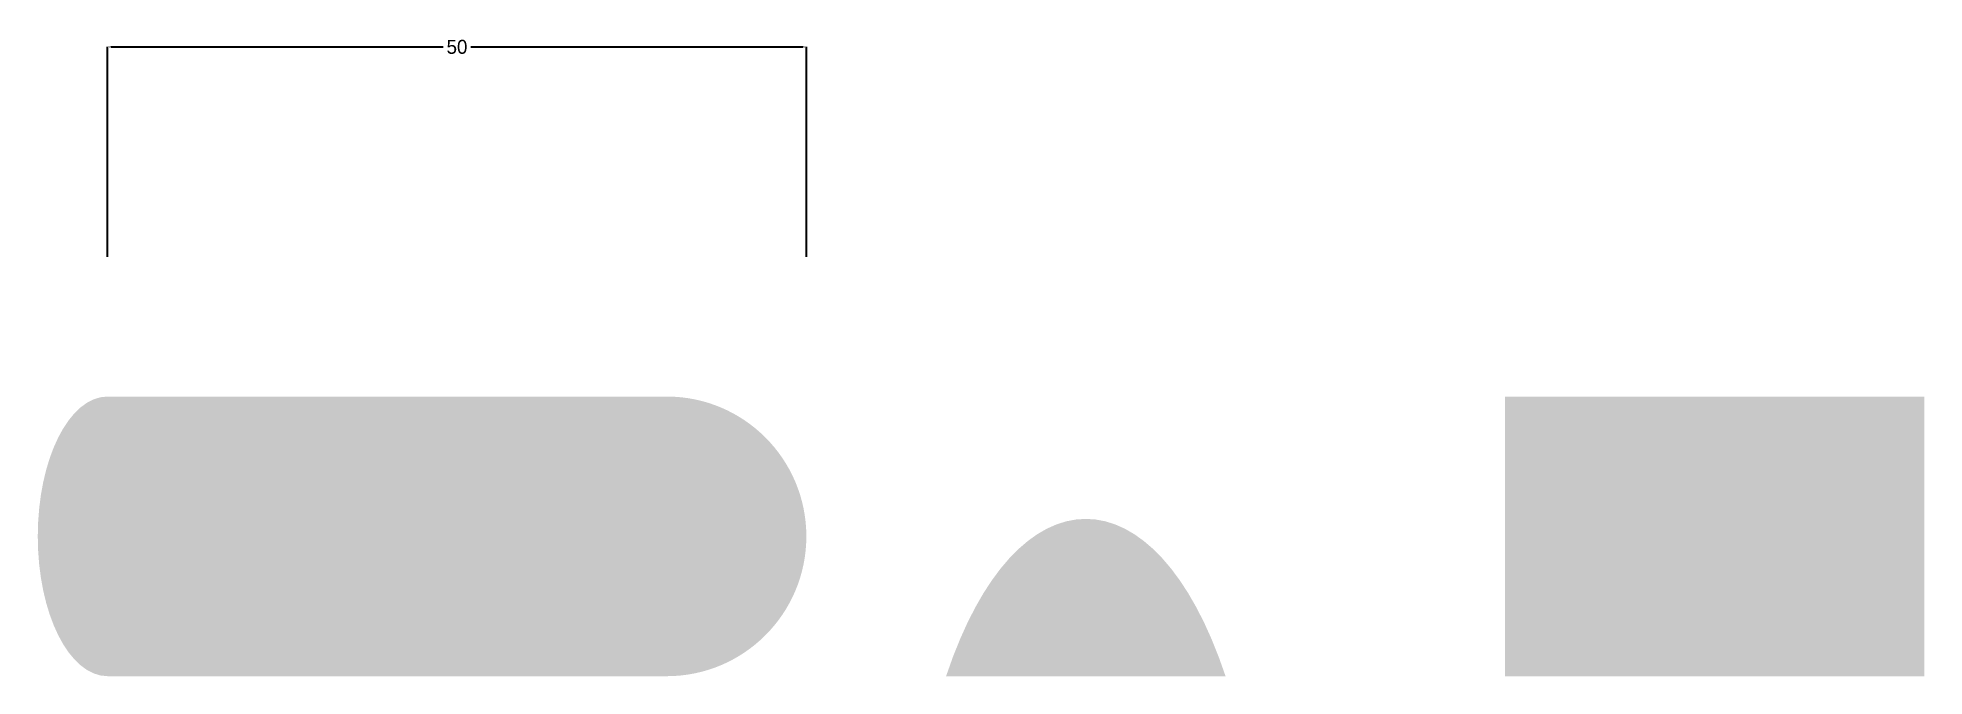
# Model space of a CAD drawing. Header units: metres. Extents: x -5 to 130, y 0 to 46.
import ezdxf

# ---------------------------------------------------------------- set-up
doc = ezdxf.new("R2010")
doc.units = ezdxf.units.M
for name, color, linetype in [('DIMS', 7, 'Continuous'), ('HATCH-EDGE', 7, 'Continuous'), ('HATCH-POLY', 7, 'Continuous')]:
    doc.layers.add(name, color=color, linetype=linetype)
doc.dimstyles.get("Standard").update_dxf_attribs({"dimtxt": 2.5, "dimasz": 2.5, "dimexe": 1.25, "dimexo": 0.625, "dimtad": 1, "dimcen": 2.5, "dimazin": 3, "dimtfac": 1, "dimtmove": 0, "dimatfit": 3})

# ---------------------------------------------------------------- blocks, each defined once
blk = doc.blocks.new('_CLOSEDFILLED')
at = {"color": 0, "linetype": 'BYBLOCK'}
blk.add_solid([(-1, 0.16), (0, 0), (-1, -0.16)], dxfattribs=at)
blk = doc.blocks.new('*D1')
for p, q in [((0, 30), (0, 45)), ((0.25, 45), (24, 45)), ((26, 45), (49.75, 45)), ((50, 30), (50, 45))]:
    blk.add_line(p, q)
at = {"layer": 'Defpoints'}
for p in [(0, 45), (0, 30), (50, 30)]:
    blk.add_point(p, dxfattribs=at)
at = {"layer": 'DIMS', "xscale": 0.25, "yscale": 0.25, "rotation": 180}
blk.add_blockref('_CLOSEDFILLED', (0, 45), dxfattribs=at)
at = {"layer": 'DIMS', "xscale": 0.25, "yscale": 0.25}
blk.add_blockref('_CLOSEDFILLED', (50, 45), dxfattribs=at)
at = {"layer": 'DIMS', "insert": (25, 45), "char_height": 1, "attachment_point": 5}
blk.add_mtext('50', dxfattribs=at)

msp = doc.modelspace()

# ---------------------------------------------------------------- hatches: boundary and pattern name
at = {"layer": 'HATCH-EDGE'}
h = msp.add_hatch(color=2, dxfattribs=at)
edge = h.paths.add_edge_path()
edge.add_line((0, 0), (40, 0))
edge.add_arc((40, 10), 10, -90, 90)
edge.add_line((40, 20), (0, 20))
edge.add_ellipse((0, 10), major_axis=(0, 10), ratio=0.5, start_angle=0, end_angle=180)
h = msp.add_hatch(color=3, dxfattribs=at)
edge = h.paths.add_edge_path()
edge.add_spline(control_points=[(60, 0), (65, 15), (75, 15), (80, 0)], knot_values=[0, 0, 0, 0, 1, 1, 1, 1], degree=3, periodic=0)
edge.add_line((80, 0), (60, 0))
at = {"layer": 'HATCH-POLY'}
msp.add_hatch(color=1, dxfattribs=at).paths.add_polyline_path([(100, 0), (130, 0), (130, 20), (100, 20)])

# ---------------------------------------------------------------- dimensions: what is measured, and where the dimension line sits
at = {"layer": 'DIMS'}
dim = msp.add_linear_dim(base=(0, 45), p1=(0, 30), p2=(50, 30), dimstyle='Standard', dxfattribs=at)
dim.commit()
dim.dimension.update_dxf_attribs({"geometry": '*D1', "text_midpoint": (25, 45)})

doc.saveas('drawing.dxf')
